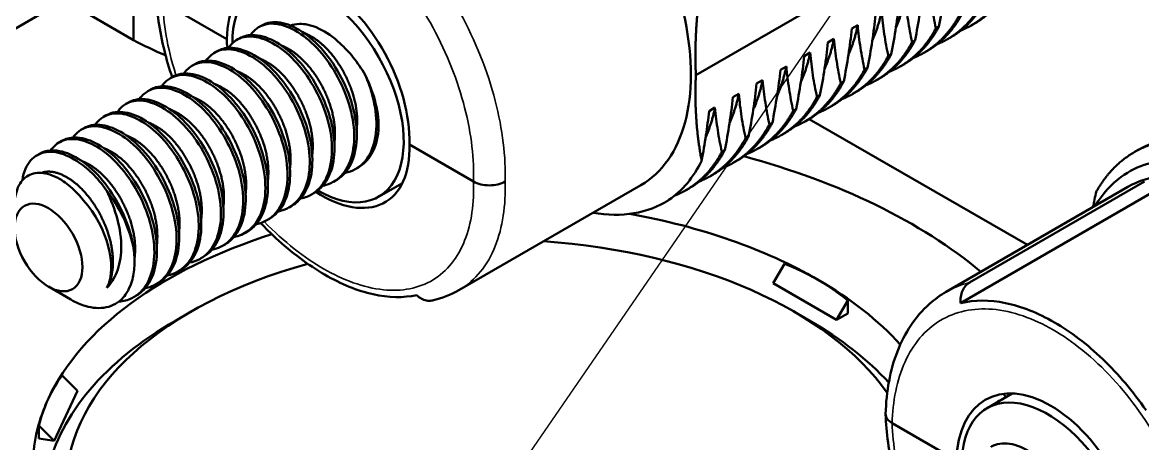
# Model space of a CAD drawing. Header units: millimetres. Extents: x -86 to 841, y -58 to 594.
# Drawn here: x 240.25 to 265.23, y 256.37 to 265.76 of the extents above; entities that cross this region are included whole.
import ezdxf

# ---------------------------------------------------------------- set-up
doc = ezdxf.new("R2010")
doc.units = ezdxf.units.MM
for name, color, linetype, lineweight in [('Symbol (ISO)', 7, 'Continuous', 25), ('Visible (ISO)', 7, 'Continuous', 50), ('Visible Narrow (ISO)', 7, 'Continuous', 35)]:
    doc.layers.add(name, color=color, linetype=linetype, lineweight=lineweight)
doc.styles.add('Note Text (ISO)', font='tahoma.ttf')
doc.dimstyles.new('Default - Method 1b (ISO)$7', dxfattribs={"dimtxt": 3.5, "dimasz": 2.5, "dimexe": 3.175, "dimexo": 0, "dimgap": 0.762, "dimtad": 1, "dimtoh": 1, "dimrnd": 1e-08, "dimtxsty": 'Note Text (ISO)', "dimcen": 0.09, "dimdle": 10, "dimclrd": 256, "dimclre": 256, "dimclrt": 256, "dimazin": 2, "dimtfac": 1, "dimtmove": 0, "dimatfit": 3, "dimfxl": 1, "dimtolj": 1, "dimlwd": -1, "dimlwe": -1, "dimarcsym": 0})

msp = doc.modelspace()

# ---------------------------------------------------------------- linework, layer by layer
at = {"layer": 'Visible (ISO)'}
for p, q in [((242.729, 265.367), (242.729, 286.596)), ((255.269, 264.585), (264.51, 269.921)), ((241.191, 266.255), (234.143, 262.187)), ((242.729, 265.367), (241.191, 266.255)), ((243.381, 266.214), (244.81, 265.389)), ((261.48, 265.734), (261.414, 265.696)), ((245.53, 265.658), (245.587, 265.691)), ((250.23, 265.551), (250.23, 265.551)), ((258.745, 265.622), (258.877, 265.699)), ((260.686, 265.667), (260.62, 265.629)), ((245.035, 265.372), (245.092, 265.405)), ((250.277, 265.452), (250.277, 265.452)), ((250.376, 265.23), (250.376, 265.23)), ((258.214, 265.316), (258.347, 265.393)), ((260.156, 265.361), (260.089, 265.323)), ((260.95, 265.428), (260.884, 265.39)), ((244.54, 265.086), (244.597, 265.119)), ((257.684, 265.01), (257.817, 265.087)), ((259.625, 265.055), (259.559, 265.017)), ((260.42, 265.122), (260.353, 265.083)), ((244.045, 264.8), (244.102, 264.833)), ((250.57, 264.739), (250.57, 264.739)), ((257.154, 264.704), (257.286, 264.78)), ((259.095, 264.749), (259.029, 264.71)), ((259.889, 264.816), (259.823, 264.777)), ((243.55, 264.515), (243.607, 264.548)), ((250.632, 264.563), (250.632, 264.563)), ((256.623, 264.398), (256.756, 264.474)), ((259.359, 264.509), (259.293, 264.471)), ((243.055, 264.229), (243.113, 264.262)), ((250.696, 264.364), (250.696, 264.364)), ((258.565, 264.443), (258.498, 264.404)), ((242.56, 263.943), (242.618, 263.976)), ((256.093, 264.091), (256.226, 264.168)), ((258.034, 264.136), (257.968, 264.098)), ((258.829, 264.203), (258.762, 264.165)), ((250.845, 263.814), (250.844, 263.814)), ((255.563, 263.785), (255.695, 263.862)), ((257.504, 263.83), (257.438, 263.792)), ((258.298, 263.897), (258.232, 263.859)), ((242.065, 263.657), (242.123, 263.69)), ((250.877, 263.667), (250.877, 263.667)), ((250.892, 263.594), (250.892, 263.594)), ((256.974, 263.524), (256.907, 263.486)), ((257.768, 263.591), (257.702, 263.552)), ((262.659, 260.799), (257.796, 263.607)), ((241.57, 263.371), (241.628, 263.405)), ((250.94, 263.324), (250.94, 263.324)), ((250.951, 263.255), (250.951, 263.255)), ((257.238, 263.285), (257.171, 263.246)), ((241.075, 263.086), (241.133, 263.119)), ((248.882, 263.038), (250.311, 262.213)), ((256.443, 263.218), (256.377, 263.18)), ((256.707, 262.978), (256.641, 262.94)), ((240.58, 262.8), (240.638, 262.833)), ((255.913, 262.912), (255.847, 262.873)), ((265.115, 262.909), (265.048, 262.871)), ((247.687, 262.494), (247.744, 262.527)), ((256.177, 262.672), (256.111, 262.634)), ((247.192, 262.208), (247.249, 262.241)), ((255.647, 262.366), (255.58, 262.328)), ((248.196, 261.875), (248.725, 262.18)), ((248.703, 262.167), (248.712, 262.153)), ((254.039, 262.131), (249.986, 259.79)), ((255.116, 262.06), (255.05, 262.022)), ((264.902, 262.094), (260.849, 259.754)), ((261.372, 259.961), (265.271, 262.212)), ((246.697, 261.923), (246.754, 261.956)), ((254.586, 261.754), (254.584, 261.752)), ((265.387, 261.938), (261.17, 259.503)), ((246.202, 261.637), (246.259, 261.67)), ((245.707, 261.351), (245.764, 261.384)), ((245.212, 261.065), (245.269, 261.098)), ((244.717, 260.779), (244.774, 260.813)), ((244.222, 260.494), (244.279, 260.527)), ((243.727, 260.208), (243.784, 260.241)), ((257.242, 260.377), (256.993, 259.947)), ((240.836, 259.87), (241.336, 259.581)), ((243.232, 259.922), (243.289, 259.955)), ((258.407, 259.131), (256.993, 259.947)), ((242.737, 259.636), (242.794, 259.669)), ((258.407, 259.131), (258.656, 259.561)), ((258.656, 259.561), (258.656, 259.274)), ((244.018, 259.314), (243.664, 259.11)), ((257.453, 259.314), (257.806, 259.11)), ((258.656, 259.274), (258.407, 259.131)), ((241.48, 257.547), (241.141, 257.886)), ((241.48, 257.547), (240.962, 256.432)), ((261.76, 257.162), (262.323, 257.487)), ((262.013, 257.344), (262.03, 257.318)), ((262.188, 257.409), (262.119, 257.478)), ((240.623, 256.484), (240.623, 256.771)), ((240.623, 256.771), (240.962, 256.432)), ((259.645, 256.824), (261.074, 255.999)), ((240.962, 256.432), (240.623, 256.484))]:
    msp.add_line(p, q, dxfattribs=at)
for centre, major_axis, ratio, start_param, end_param in [((251.339, 266.807), (2.7, -4.677), 0.57735, 0, 3.141593), ((246.846, 264.212), (1.361, -2.538), 0.597134, 0.804479, 3.94534), ((246.846, 264.213), (1.35, -2.338), 0.57735, 5.494009, 10.217436), ((247.2, 268.092), (-6.5, 0), 0.57735, 0.812413, 0.954982), ((246.846, 264.214), (1.512, -2.451), 0.556861, 3.91108, 3.995054), ((246.846, 264.213), (0.955, -1.653), 0.57735, 0.733795, 1.467388), ((246.846, 264.214), (1.512, -2.451), 0.556861, 5.420685, 7.051942), ((250.735, 255.844), (-13.25, 0), 0.57735, 3.747673, 4.275791), ((251.54, 266.875), (3.008, -5.148), 0.569683, 0.041033, 0.365774), ((267.602, 257.417), (2.7, -4.677), 0.57735, 0, 3.141593), ((241.429, 261.086), (0.955, -1.653), 0.57735, 1.073497, 1.811161), ((250.665, 262.417), (0.5, 0), 0.577301, 3.926427, 5.497299), ((249.892, 265.971), (2.142, -3.71), 0.57735, 5.879559, 5.879578), ((241.157, 260.929), (0.762, -1.32), 0.57735, 0.358152, 1.918335), ((250.735, 255.844), (10.25, 0), 0.57735, 1.544063, 1.544082), ((251.584, 266.949), (3, -5.196), 0.57735, 5.832158, 6.310647), ((250.735, 255.844), (10.25, 0), 0.57735, 0.785398, 1.267232), ((250.735, 255.844), (-10.25, 0), 0.57735, 5.212843, 6.021386), ((250.735, 255.436), (9.5, 0), 0.57735, 1.558752, 1.558757), ((250.735, 255.436), (9.5, 0), 0.57735, 0.386594, 1.450557), ((250.735, 255.436), (-9.5, 0), 0.57735, 5.16085, 6.267844), ((250.735, 247.475), (7.248, 12.554), 0.57735, 0, 0.097716), ((250.735, 247.475), (7.248, 12.554), 0.57735, 6.185469, 6.283185), ((250.735, 255.844), (10.25, 0), 0.57735, 0.480431, 0.785398), ((250.735, 255.028), (-10, 0), 0.57735, 5.497787, 6.155574), ((250.735, 255.028), (-10, 0), 0.57735, 3.629349, 3.926991), ((250.735, 247.475), (9.244, -10.783), 0.410754, 3.228934, 3.32665), ((263.11, 254.823), (1.361, -2.538), 0.597134, 0.804479, 3.94534), ((250.735, 255.844), (-10.25, 0), 0.57735, 6.021386, 6.264841), ((250.735, 247.475), (9.244, -10.783), 0.410754, 3.32665, 3.424367), ((263.11, 254.824), (1.35, -2.338), 0.57735, 5.494009, 10.217436), ((259.999, 257.028), (0.5, 0), 0.577401, 3.1252, 3.926468)]:
    msp.add_ellipse(centre, major_axis=major_axis, ratio=ratio, start_param=start_param, end_param=end_param, dxfattribs=at)
msp.add_ellipse((240.836, 260.743), major_axis=(0.535, -0.927), ratio=0.57735, dxfattribs=at)
for points, knots in [([(260.686, 265.667), (260.725, 265.868), (260.761, 266.066), (260.821, 266.46), (260.846, 266.655), (260.866, 266.847)], [-0.1383794, -0.1383794, -0.1383794, -0.1383794, -0.0692014, -0.0692014, 0, 0, 0, 0]), ([(260.156, 265.361), (260.195, 265.561), (260.23, 265.76), (260.291, 266.154), (260.316, 266.349), (260.336, 266.541)], [-0.1383794, -0.1383794, -0.1383794, -0.1383794, -0.0692014, -0.0692014, 0, 0, 0, 0]), ([(260.468, 266.617), (260.483, 266.445), (260.504, 266.277), (260.555, 265.948), (260.585, 265.787), (260.62, 265.629)], [-0.1392079, -0.1392079, -0.1392079, -0.1392079, -0.0696475, -0.0696475, -0.000001, -0.000001, -0.000001, -0.000001]), ([(243.592, 264.539), (243.525, 264.738), (243.467, 264.936), (243.31, 265.571), (243.247, 266.005), (243.235, 266.413)], [0.2845238, 0.2845238, 0.2845238, 0.2845238, 0.3502291, 0.3502291, 0.4976376, 0.4976376, 0.4976376, 0.4976376]), ([(259.625, 265.055), (259.665, 265.255), (259.7, 265.454), (259.76, 265.848), (259.786, 266.042), (259.805, 266.235)], [-0.1383794, -0.1383794, -0.1383794, -0.1383794, -0.0692014, -0.0692014, 0, 0, 0, 0]), ([(259.938, 266.311), (259.953, 266.139), (259.974, 265.971), (260.025, 265.641), (260.055, 265.48), (260.089, 265.323)], [-0.1392079, -0.1392079, -0.1392079, -0.1392079, -0.0696475, -0.0696475, -0.000001, -0.000001, -0.000001, -0.000001]), ([(259.408, 266.005), (259.423, 265.833), (259.443, 265.665), (259.494, 265.335), (259.525, 265.174), (259.559, 265.017)], [-0.1392079, -0.1392079, -0.1392079, -0.1392079, -0.0696475, -0.0696475, -0.000001, -0.000001, -0.000001, -0.000001]), ([(245.341, 265.478), (245.351, 265.493), (245.361, 265.507), (245.457, 265.627), (245.569, 265.695), (245.836, 265.748), (245.991, 265.728), (246.315, 265.603), (246.481, 265.5), (246.804, 265.222), (246.958, 265.048), (247.236, 264.645), (247.356, 264.42), (247.538, 263.962), (247.601, 263.734), (247.661, 263.285), (247.657, 263.069), (247.58, 262.681), (247.506, 262.515), (247.301, 262.265), (247.173, 262.18), (247, 262.13), (246.975, 262.124), (246.951, 262.119)], [3.4137129, 3.4137129, 3.4137129, 3.4137129, 3.4230088, 3.4230088, 3.4962181, 3.4962181, 3.5722973, 3.5722973, 3.6458099, 3.6458099, 3.7198779, 3.7198779, 3.7958518, 3.7958518, 3.8684076, 3.8684076, 3.9432993, 3.9432993, 4.0199639, 4.0199639, 4.0930316, 4.0930316, 4.1047528, 4.1047528, 4.1047528, 4.1047528]), ([(247.249, 262.241), (247.256, 262.245), (247.262, 262.249), (247.398, 262.333), (247.501, 262.451), (247.653, 262.763), (247.698, 262.957), (247.715, 263.381), (247.689, 263.606), (247.573, 264.067), (247.484, 264.298), (247.254, 264.743), (247.115, 264.951), (246.813, 265.304), (246.653, 265.447), (246.321, 265.663), (246.154, 265.733), (245.846, 265.78), (245.709, 265.759), (245.592, 265.693), (245.59, 265.692), (245.587, 265.691)], [11.8404673, 11.8404673, 11.8404673, 11.8404673, 11.8441644, 11.8441644, 11.9170654, 11.9170654, 11.9938333, 11.9938333, 12.0676703, 12.0676703, 12.142134, 12.142134, 12.2179355, 12.2179355, 12.2908973, 12.2908973, 12.3668951, 12.3668951, 12.4416903, 12.4416903, 12.4430795, 12.4430795, 12.4430795, 12.4430795]), ([(246.231, 265.691), (246.292, 265.713), (246.359, 265.726), (246.543, 265.73), (246.682, 265.71), (247.028, 265.544), (247.187, 265.432), (247.442, 265.199), (247.539, 265.094), (247.727, 264.859), (247.816, 264.728), (247.894, 264.591)], [0.0664109, 0.0664109, 0.0664109, 0.0664109, 0.0905018, 0.0905018, 0.1288721, 0.1288721, 0.1614965, 0.1614965, 0.1831488, 0.1831488, 0.2060293, 0.2060293, 0.2060293, 0.2060293]), ([(259.095, 264.749), (259.134, 264.949), (259.17, 265.148), (259.23, 265.542), (259.255, 265.736), (259.275, 265.929)], [-0.1383794, -0.1383794, -0.1383794, -0.1383794, -0.0692014, -0.0692014, 0, 0, 0, 0]), ([(246.754, 261.956), (246.78, 261.97), (246.804, 261.987), (246.951, 262.096), (247.046, 262.226), (247.18, 262.558), (247.214, 262.758), (247.211, 263.19), (247.177, 263.417), (247.043, 263.881), (246.944, 264.114), (246.699, 264.552), (246.555, 264.752), (246.246, 265.085), (246.085, 265.217), (245.754, 265.411), (245.59, 265.467), (245.309, 265.487), (245.192, 265.463), (245.092, 265.405)], [10.635997, 10.635997, 10.635997, 10.635997, 10.6502574, 10.6502574, 10.723625, 10.723625, 10.7998612, 10.7998612, 10.8732153, 10.8732153, 10.9488038, 10.9488038, 11.0240482, 11.0240482, 11.0966436, 11.0966436, 11.1726538, 11.1726538, 11.2380911, 11.2380911, 11.2380911, 11.2380911]), ([(258.565, 264.443), (258.604, 264.643), (258.639, 264.842), (258.7, 265.236), (258.725, 265.43), (258.745, 265.622)], [-0.1383794, -0.1383794, -0.1383794, -0.1383794, -0.0692014, -0.0692014, 0, 0, 0, 0]), ([(258.877, 265.699), (258.892, 265.527), (258.913, 265.358), (258.964, 265.029), (258.994, 264.868), (259.029, 264.71)], [-0.1392079, -0.1392079, -0.1392079, -0.1392079, -0.0696475, -0.0696475, -0.000001, -0.000001, -0.000001, -0.000001]), ([(244.846, 265.193), (244.923, 265.306), (245.025, 265.383), (245.277, 265.46), (245.426, 265.455), (245.746, 265.355), (245.914, 265.263), (246.241, 265.004), (246.397, 264.84), (246.685, 264.451), (246.814, 264.229), (247.012, 263.772), (247.082, 263.543), (247.161, 263.09), (247.166, 262.871), (247.109, 262.472), (247.045, 262.297), (246.859, 262.028), (246.74, 261.931), (246.552, 261.857), (246.505, 261.843), (246.456, 261.833)], [4.6176503, 4.6176503, 4.6176503, 4.6176503, 4.6892812, 4.6892812, 4.7650515, 4.7650515, 4.8396633, 4.8396633, 4.913476, 4.913476, 4.9902148, 4.9902148, 5.0631866, 5.0631866, 5.1378575, 5.1378575, 5.2139412, 5.2139412, 5.2866811, 5.2866811, 5.3099688, 5.3099688, 5.3099688, 5.3099688]), ([(258.034, 264.136), (258.074, 264.337), (258.109, 264.535), (258.169, 264.929), (258.195, 265.124), (258.214, 265.316)], [-0.1383794, -0.1383794, -0.1383794, -0.1383794, -0.0692014, -0.0692014, 0, 0, 0, 0]), ([(258.347, 265.393), (258.362, 265.22), (258.383, 265.052), (258.434, 264.723), (258.464, 264.562), (258.498, 264.404)], [-0.1392079, -0.1392079, -0.1392079, -0.1392079, -0.0696475, -0.0696475, -0.000001, -0.000001, -0.000001, -0.000001]), ([(244.351, 264.907), (244.415, 265.002), (244.498, 265.072), (244.719, 265.167), (244.863, 265.175), (245.178, 265.102), (245.347, 265.021), (245.678, 264.781), (245.836, 264.627), (246.132, 264.255), (246.266, 264.04), (246.479, 263.588), (246.559, 263.359), (246.657, 262.895), (246.672, 262.666), (246.631, 262.258), (246.578, 262.081), (246.41, 261.79), (246.295, 261.679), (246.093, 261.582), (246.028, 261.561), (245.961, 261.548)], [5.8231213, 5.8231213, 5.8231213, 5.8231213, 5.8835825, 5.8835825, 5.9588152, 5.9588152, 6.0346135, 6.0346135, 6.1079647, 6.1079647, 6.1841948, 6.1841948, 6.2576921, 6.2576921, 6.3340872, 6.3340872, 6.4075875, 6.4075875, 6.4828866, 6.4828866, 6.5149198, 6.5149198, 6.5149198, 6.5149198]), ([(246.259, 261.67), (246.304, 261.696), (246.346, 261.726), (246.501, 261.865), (246.589, 262.008), (246.703, 262.359), (246.727, 262.566), (246.704, 263.005), (246.66, 263.232), (246.508, 263.695), (246.401, 263.928), (246.143, 264.355), (245.995, 264.546), (245.681, 264.86), (245.518, 264.982), (245.19, 265.152), (245.028, 265.196), (244.776, 265.193), (244.681, 265.167), (244.597, 265.119)], [9.4312426, 9.4312426, 9.4312426, 9.4312426, 9.4561824, 9.4561824, 9.5305335, 9.5305335, 9.6064126, 9.6064126, 9.6794466, 9.6794466, 9.755477, 9.755477, 9.8303509, 9.8303509, 9.9030151, 9.9030151, 9.9790666, 9.9790666, 10.0338296, 10.0338296, 10.0338296, 10.0338296]), ([(257.504, 263.83), (257.543, 264.031), (257.579, 264.229), (257.639, 264.623), (257.664, 264.818), (257.684, 265.01)], [-0.1383794, -0.1383794, -0.1383794, -0.1383794, -0.0692014, -0.0692014, 0, 0, 0, 0]), ([(257.817, 265.087), (257.832, 264.914), (257.852, 264.746), (257.903, 264.417), (257.934, 264.256), (257.968, 264.098)], [-0.1392079, -0.1392079, -0.1392079, -0.1392079, -0.0696475, -0.0696475, -0.000001, -0.000001, -0.000001, -0.000001]), ([(243.856, 264.621), (243.911, 264.702), (243.979, 264.765), (244.177, 264.871), (244.317, 264.89), (244.621, 264.838), (244.781, 264.771), (245.113, 264.556), (245.279, 264.406), (245.584, 264.044), (245.721, 263.838), (245.944, 263.4), (246.032, 263.174), (246.149, 262.709), (246.174, 262.475), (246.152, 262.053), (246.108, 261.867), (245.957, 261.559), (245.852, 261.439), (245.643, 261.312), (245.557, 261.28), (245.466, 261.262)], [7.0282308, 7.0282308, 7.0282308, 7.0282308, 7.0798143, 7.0798143, 7.1555059, 7.1555059, 7.2284158, 7.2284158, 7.3045543, 7.3045543, 7.3794427, 7.3794427, 7.4523491, 7.4523491, 7.5293236, 7.5293236, 7.6033513, 7.6033513, 7.6776636, 7.6776636, 7.7211281, 7.7211281, 7.7211281, 7.7211281]), ([(245.764, 261.384), (245.827, 261.421), (245.885, 261.466), (246.047, 261.637), (246.127, 261.792), (246.222, 262.163), (246.235, 262.375), (246.192, 262.82), (246.138, 263.047), (245.97, 263.508), (245.856, 263.737), (245.587, 264.151), (245.436, 264.334), (245.117, 264.629), (244.953, 264.741), (244.625, 264.889), (244.466, 264.92), (244.243, 264.896), (244.169, 264.872), (244.102, 264.833)], [8.2263836, 8.2263836, 8.2263836, 8.2263836, 8.2615475, 8.2615475, 8.3369527, 8.3369527, 8.4122537, 8.4122537, 8.4848694, 8.4848694, 8.5608798, 8.5608798, 8.6353679, 8.6353679, 8.7083755, 8.7083755, 8.7849181, 8.7849181, 8.8285572, 8.8285572, 8.8285572, 8.8285572]), ([(257.286, 264.78), (257.301, 264.608), (257.322, 264.44), (257.373, 264.11), (257.403, 263.949), (257.438, 263.792)], [-0.1392079, -0.1392079, -0.1392079, -0.1392079, -0.0696475, -0.0696475, -0.000001, -0.000001, -0.000001, -0.000001]), ([(243.361, 264.335), (243.403, 264.398), (243.454, 264.45), (243.623, 264.567), (243.758, 264.6), (244.055, 264.574), (244.214, 264.518), (244.546, 264.325), (244.715, 264.186), (245.029, 263.84), (245.171, 263.639), (245.408, 263.208), (245.502, 262.984), (245.636, 262.521), (245.671, 262.286), (245.67, 261.854), (245.635, 261.66), (245.503, 261.334), (245.407, 261.205), (245.193, 261.045), (245.087, 260.999), (244.971, 260.976)], [8.2347709, 8.2347709, 8.2347709, 8.2347709, 8.2747605, 8.2747605, 8.3509468, 8.3509468, 8.424262, 8.424262, 8.500502, 8.500502, 8.5756776, 8.5756776, 8.6483389, 8.6483389, 8.7244447, 8.7244447, 8.7987995, 8.7987995, 8.8721837, 8.8721837, 8.9271468, 8.9271468, 8.9271468, 8.9271468]), ([(245.269, 261.098), (245.352, 261.146), (245.425, 261.209), (245.585, 261.41), (245.655, 261.568), (245.733, 261.945), (245.739, 262.161), (245.68, 262.619), (245.616, 262.854), (245.432, 263.311), (245.316, 263.53), (245.04, 263.933), (244.881, 264.113), (244.554, 264.393), (244.389, 264.494), (244.07, 264.618), (243.918, 264.637), (243.721, 264.6), (243.661, 264.579), (243.607, 264.548)], [7.0221271, 7.0221271, 7.0221271, 7.0221271, 7.0682128, 7.0682128, 7.1409327, 7.1409327, 7.2164032, 7.2164032, 7.2914084, 7.2914084, 7.364953, 7.364953, 7.4414, 7.4414, 7.5144872, 7.5144872, 7.5888882, 7.5888882, 7.6243497, 7.6243497, 7.6243497, 7.6243497]), ([(247.894, 264.591), (247.926, 264.518), (247.956, 264.445), (248.064, 264.146), (248.116, 263.918), (248.157, 263.474), (248.143, 263.263), (248.046, 262.894), (247.965, 262.741), (247.746, 262.513), (247.61, 262.439), (247.452, 262.406), (247.449, 262.405), (247.446, 262.405)], [2.5794566, 2.5794566, 2.5794566, 2.5794566, 2.6033143, 2.6033143, 2.6759159, 2.6759159, 2.7512275, 2.7512275, 2.8264452, 2.8264452, 2.8998483, 2.8998483, 2.9012891, 2.9012891, 2.9012891, 2.9012891]), ([(256.756, 264.474), (256.771, 264.302), (256.792, 264.134), (256.843, 263.804), (256.873, 263.643), (256.907, 263.486)], [-0.1392079, -0.1392079, -0.1392079, -0.1392079, -0.0696475, -0.0696475, -0.000001, -0.000001, -0.000001, -0.000001]), ([(256.974, 263.524), (257.013, 263.724), (257.048, 263.923), (257.109, 264.317), (257.134, 264.511), (257.154, 264.704)], [-0.1383794, -0.1383794, -0.1383794, -0.1383794, -0.0692014, -0.0692014, 0, 0, 0, 0]), ([(242.866, 264.05), (242.897, 264.095), (242.932, 264.135), (243.074, 264.258), (243.204, 264.304), (243.494, 264.303), (243.651, 264.26), (243.979, 264.09), (244.147, 263.964), (244.466, 263.64), (244.614, 263.445), (244.865, 263.023), (244.966, 262.8), (245.119, 262.338), (245.164, 262.101), (245.183, 261.658), (245.158, 261.456), (245.044, 261.113), (244.957, 260.974), (244.74, 260.779), (244.616, 260.717), (244.476, 260.69)], [9.440619, 9.440619, 9.440619, 9.440619, 9.4695283, 9.4695283, 9.5461697, 9.5461697, 9.6198966, 9.6198966, 9.6948263, 9.6948263, 9.7704938, 9.7704938, 9.8433873, 9.8433873, 9.9195586, 9.9195586, 9.9944199, 9.9944199, 10.0673955, 10.0673955, 10.133561, 10.133561, 10.133561, 10.133561]), ([(244.774, 260.812), (244.877, 260.872), (244.964, 260.955), (245.125, 261.195), (245.186, 261.363), (245.244, 261.757), (245.238, 261.981), (245.158, 262.441), (245.085, 262.673), (244.887, 263.124), (244.764, 263.339), (244.477, 263.728), (244.316, 263.897), (243.987, 264.155), (243.824, 264.244), (243.509, 264.344), (243.361, 264.35), (243.19, 264.301), (243.15, 264.283), (243.112, 264.262)], [5.8175838, 5.8175838, 5.8175838, 5.8175838, 5.8747003, 5.8747003, 5.9477677, 5.9477677, 6.02369, 6.02369, 6.0975514, 6.0975514, 6.1714826, 6.1714826, 6.2474861, 6.2474861, 6.3201387, 6.3201387, 6.3948981, 6.3948981, 6.4194891, 6.4194891, 6.4194891, 6.4194891]), ([(256.443, 263.218), (256.483, 263.418), (256.518, 263.617), (256.578, 264.011), (256.604, 264.205), (256.623, 264.398)], [-0.1383794, -0.1383794, -0.1383794, -0.1383794, -0.0692014, -0.0692014, 0, 0, 0, 0]), ([(242.371, 263.764), (242.391, 263.792), (242.412, 263.819), (242.53, 263.944), (242.652, 264.002), (242.932, 264.028), (243.086, 263.997), (243.41, 263.851), (243.576, 263.738), (243.9, 263.437), (244.054, 263.25), (244.318, 262.837), (244.427, 262.616), (244.598, 262.153), (244.653, 261.914), (244.692, 261.461), (244.676, 261.251), (244.579, 260.892), (244.501, 260.744), (244.284, 260.513), (244.144, 260.436), (243.982, 260.405), (243.981, 260.405), (243.981, 260.404)], [10.6475294, 10.6475294, 10.6475294, 10.6475294, 10.6657734, 10.6657734, 10.7419271, 10.7419271, 10.8160676, 10.8160676, 10.8899466, 10.8899466, 10.9660904, 10.9660904, 11.0393676, 11.0393676, 11.1158075, 11.1158075, 11.1909336, 11.1909336, 11.2636024, 11.2636024, 11.3397135, 11.3397135, 11.3399896, 11.3399896, 11.3399896, 11.3399896]), ([(244.279, 260.527), (244.4, 260.597), (244.5, 260.699), (244.658, 260.976), (244.71, 261.154), (244.75, 261.562), (244.734, 261.792), (244.635, 262.255), (244.554, 262.484), (244.343, 262.928), (244.213, 263.139), (243.917, 263.514), (243.752, 263.674), (243.422, 263.911), (243.26, 263.989), (242.951, 264.065), (242.806, 264.059), (242.66, 263.999), (242.639, 263.988), (242.617, 263.976)], [4.6145127, 4.6145127, 4.6145127, 4.6145127, 4.6816001, 4.6816001, 4.755019, 4.755019, 4.8313315, 4.8313315, 4.9044263, 4.9044263, 4.9787009, 4.9787009, 5.0546337, 5.0546337, 5.1271373, 5.1271373, 5.2022283, 5.2022283, 5.2160363, 5.2160363, 5.2160363, 5.2160363]), ([(255.913, 262.912), (255.952, 263.112), (255.988, 263.311), (256.048, 263.705), (256.073, 263.899), (256.093, 264.091)], [-0.1383794, -0.1383794, -0.1383794, -0.1383794, -0.0692014, -0.0692014, 0, 0, 0, 0]), ([(256.226, 264.168), (256.241, 263.996), (256.261, 263.828), (256.312, 263.498), (256.343, 263.337), (256.377, 263.18)], [-0.1392079, -0.1392079, -0.1392079, -0.1392079, -0.0696475, -0.0696475, -0.000001, -0.000001, -0.000001, -0.000001]), ([(241.876, 263.478), (241.884, 263.49), (241.893, 263.501), (241.988, 263.625), (242.104, 263.696), (242.374, 263.746), (242.526, 263.728), (242.845, 263.605), (243.01, 263.505), (243.337, 263.225), (243.495, 263.045), (243.772, 262.642), (243.889, 262.424), (244.073, 261.967), (244.137, 261.731), (244.197, 261.274), (244.191, 261.057), (244.113, 260.68), (244.044, 260.522), (243.844, 260.27), (243.711, 260.18), (243.533, 260.129), (243.51, 260.123), (243.486, 260.119)], [11.8534176, 11.8534176, 11.8534176, 11.8534176, 11.8610017, 11.8610017, 11.9371116, 11.9371116, 12.0116321, 12.0116321, 12.0848076, 12.0848076, 12.1613785, 12.1613785, 12.2350414, 12.2350414, 12.3101173, 12.3101173, 12.3857112, 12.3857112, 12.4585462, 12.4585462, 12.5346993, 12.5346993, 12.5459663, 12.5459663, 12.5459663, 12.5459663]), ([(243.784, 260.241), (243.791, 260.245), (243.798, 260.249), (243.936, 260.335), (244.04, 260.456), (244.189, 260.767), (244.232, 260.954), (244.251, 261.376), (244.225, 261.608), (244.107, 262.07), (244.019, 262.297), (243.794, 262.734), (243.658, 262.94), (243.352, 263.3), (243.185, 263.45), (242.854, 263.663), (242.694, 263.73), (242.39, 263.78), (242.25, 263.76), (242.129, 263.694), (242.126, 263.692), (242.123, 263.69)], [3.4100838, 3.4100838, 3.4100838, 3.4100838, 3.4141038, 3.4141038, 3.4881887, 3.4881887, 3.5621749, 3.5621749, 3.6382901, 3.6382901, 3.7110819, 3.7110819, 3.7858989, 3.7858989, 3.8619348, 3.8619348, 3.9347725, 3.9347725, 4.0103901, 4.0103901, 4.0126554, 4.0126554, 4.0126554, 4.0126554]), ([(255.397, 262.681), (255.433, 262.868), (255.465, 263.054), (255.521, 263.423), (255.544, 263.605), (255.563, 263.785)], [-0.1297069, -0.1297069, -0.1297069, -0.1297069, -0.0648638, -0.0648638, 0, 0, 0, 0]), ([(255.695, 263.862), (255.71, 263.689), (255.731, 263.521), (255.782, 263.192), (255.812, 263.031), (255.847, 262.873)], [-0.1392079, -0.1392079, -0.1392079, -0.1392079, -0.0696475, -0.0696475, -0.000001, -0.000001, -0.000001, -0.000001]), ([(243.289, 259.955), (243.317, 259.971), (243.344, 259.989), (243.491, 260.102), (243.585, 260.232), (243.715, 260.561), (243.749, 260.756), (243.747, 261.19), (243.711, 261.425), (243.574, 261.887), (243.479, 262.112), (243.241, 262.541), (243.098, 262.742), (242.783, 263.084), (242.614, 263.222), (242.283, 263.412), (242.124, 263.466), (241.847, 263.487), (241.728, 263.463), (241.628, 263.405)], [2.2053874, 2.2053874, 2.2053874, 2.2053874, 2.2208641, 2.2208641, 2.2940909, 2.2940909, 2.3684278, 2.3684278, 2.4444556, 2.4444556, 2.5170458, 2.5170458, 2.5922011, 2.5922011, 2.6681654, 2.6681654, 2.7414507, 2.7414507, 2.8076477, 2.8076477, 2.8076477, 2.8076477]), ([(241.381, 263.192), (241.459, 263.307), (241.563, 263.385), (241.817, 263.46), (241.965, 263.454), (242.28, 263.355), (242.443, 263.266), (242.771, 263.009), (242.933, 262.84), (243.22, 262.451), (243.344, 262.236), (243.542, 261.786), (243.615, 261.554), (243.696, 261.093), (243.702, 260.869), (243.644, 260.475), (243.583, 260.306), (243.4, 260.03), (243.275, 259.928), (243.081, 259.855), (243.037, 259.842), (242.991, 259.833)], [13.0599923, 13.0599923, 13.0599923, 13.0599923, 13.1328805, 13.1328805, 13.2077649, 13.2077649, 13.2805209, 13.2805209, 13.3566396, 13.3566396, 13.4306947, 13.4306947, 13.504643, 13.504643, 13.5806939, 13.5806939, 13.6538845, 13.6538845, 13.7304765, 13.7304765, 13.7522297, 13.7522297, 13.7522297, 13.7522297]), ([(247.744, 262.527), (247.863, 262.596), (247.962, 262.697), (248.121, 262.972), (248.175, 263.151), (248.194, 263.355)], [13.0450541, 13.0450541, 13.0450541, 13.0450541, 13.111202, 13.111202, 13.1856218, 13.1856218, 13.1856218, 13.1856218]), ([(240.886, 262.906), (240.952, 263.004), (241.038, 263.075), (241.262, 263.168), (241.407, 263.174), (241.716, 263.099), (241.878, 263.021), (242.208, 262.786), (242.372, 262.626), (242.669, 262.251), (242.799, 262.041), (243.011, 261.596), (243.091, 261.368), (243.191, 260.904), (243.208, 260.675), (243.168, 260.266), (243.116, 260.088), (242.95, 259.795), (242.835, 259.683), (242.605, 259.569), (242.506, 259.543), (242.4, 259.534)], [14.265343, 14.265343, 14.265343, 14.265343, 14.3273357, 14.3273357, 14.4025591, 14.4025591, 14.4751798, 14.4751798, 14.5512328, 14.5512328, 14.625639, 14.625639, 14.6988314, 14.6988314, 14.7752802, 14.7752802, 14.8488294, 14.8488294, 14.9240093, 14.9240093, 14.9719688, 14.9719688, 14.9719688, 14.9719688]), ([(242.794, 259.669), (242.842, 259.697), (242.886, 259.73), (243.04, 259.871), (243.125, 260.011), (243.238, 260.357), (243.261, 260.56), (243.24, 261.004), (243.193, 261.241), (243.038, 261.703), (242.936, 261.926), (242.683, 262.347), (242.534, 262.541), (242.215, 262.862), (242.047, 262.986), (241.72, 263.153), (241.563, 263.195), (241.314, 263.193), (241.217, 263.168), (241.133, 263.119)], [0.9999772, 0.9999772, 0.9999772, 0.9999772, 1.0265278, 1.0265278, 1.099415, 1.099415, 1.1742826, 1.1742826, 1.2504006, 1.2504006, 1.3232903, 1.3232903, 1.3989609, 1.3989609, 1.4736764, 1.4736764, 1.5473987, 1.5473987, 1.6029542, 1.6029542, 1.6029542, 1.6029542]), ([(240.256, 262.24), (240.268, 262.333), (240.291, 262.419), (240.383, 262.636), (240.474, 262.741), (240.706, 262.869), (240.846, 262.89), (241.149, 262.84), (241.309, 262.774), (241.586, 262.596), (241.699, 262.504), (241.922, 262.284), (242.03, 262.156), (242.129, 262.015)], [15.4058879, 15.4058879, 15.4058879, 15.4058879, 15.4464626, 15.4464626, 15.5211042, 15.5211042, 15.5968605, 15.5968605, 15.6697817, 15.6697817, 15.7210926, 15.7210926, 15.7742066, 15.7742066, 15.7742066, 15.7742066]), ([(242.723, 260.781), (242.69, 260.975), (242.632, 261.173), (242.474, 261.567), (242.374, 261.761), (242.123, 262.15), (241.969, 262.337), (241.645, 262.635), (241.479, 262.746), (241.156, 262.889), (241.002, 262.919), (240.781, 262.896), (240.705, 262.872), (240.638, 262.833)], [0.000001, 0.000001, 0.000001, 0.000001, 0.0631957, 0.0631957, 0.1281751, 0.1281751, 0.20434, 0.20434, 0.278085, 0.278085, 0.3522413, 0.3522413, 0.3967954, 0.3967954, 0.3967954, 0.3967954]), ([(271.631, 257.179), (271.502, 257.579), (271.342, 257.979), (270.955, 258.783), (270.728, 259.184), (270.054, 260.205), (269.567, 260.781), (268.543, 261.721), (268.017, 262.086), (266.988, 262.575), (266.492, 262.701), (265.546, 262.71), (265.11, 262.578), (264.528, 262.153), (264.336, 261.939), (264.179, 261.679), (264.178, 261.677), (264.177, 261.675)], [-1.433975, -1.433975, -1.433975, -1.433975, -1.302401, -1.302401, -1.165545, -1.165545, -0.9371, -0.9371, -0.718486, -0.718486, -0.505454, -0.505454, -0.279411, -0.279411, -0.137648, -0.137648, -0.136499, -0.136499, -0.136499, -0.136499]), ([(241.614, 261.792), (241.537, 261.892), (241.454, 261.982), (241.253, 262.166), (241.153, 262.231), (240.936, 262.354), (240.796, 262.4), (240.549, 262.413), (240.442, 262.385), (240.293, 262.286), (240.253, 262.239), (240.153, 262.104), (240.105, 261.97), (240.082, 261.764), (240.079, 261.716), (240.079, 261.667)], [0.000001, 0.000001, 0.000001, 0.000001, 0.0393587, 0.0393587, 0.0920659, 0.0920659, 0.1949808, 0.1949808, 0.2906824, 0.2906824, 0.3546683, 0.3546683, 0.5514582, 0.5514582, 0.608472, 0.608472, 0.608472, 0.608472]), ([(242.129, 262.015), (242.232, 261.808), (242.314, 261.587), (242.423, 261.17), (242.464, 260.944), (242.452, 260.519), (242.418, 260.345), (242.304, 260.056), (242.23, 259.94), (242.138, 259.847)], [0.0000005, 0.0000005, 0.0000005, 0.0000005, 0.070106, 0.070106, 0.1306057, 0.1306057, 0.1777964, 0.1777964, 0.2197845, 0.2197845, 0.2197845, 0.2197845]), ([(249.044, 259.682), (248.749, 259.617), (248.421, 259.623), (247.725, 259.778), (247.361, 259.925), (246.626, 260.351), (246.26, 260.625), (245.791, 261.059), (245.677, 261.171), (245.566, 261.288)], [-0.6244093, -0.6244093, -0.6244093, -0.6244093, -0.4678575, -0.4678575, -0.3116714, -0.3116714, -0.1560291, -0.1560291, -0.1052142, -0.1052142, -0.1052142, -0.1052142]), ([(241.336, 259.581), (241.453, 259.514), (241.56, 259.469), (241.822, 259.39), (241.981, 259.38), (242.271, 259.44), (242.399, 259.514), (242.574, 259.709), (242.655, 259.838), (242.734, 260.137), (242.75, 260.255), (242.756, 260.508), (242.746, 260.643), (242.723, 260.781)], [1.749488, 1.749488, 1.749488, 1.749488, 1.995598, 1.995598, 2.426053, 2.426053, 2.871758, 2.871758, 3.204204, 3.204204, 3.390356, 3.390356, 3.580422, 3.580422, 3.580422, 3.580422]), ([(259.499, 257.033), (259.513, 257.535), (259.6, 258.009), (259.922, 258.841), (260.166, 259.208), (260.59, 259.586), (260.716, 259.677), (260.849, 259.754)], [0, 0, 0, 0, 0.1759915, 0.1759915, 0.353979, 0.353979, 0.4205471, 0.4205471, 0.4205471, 0.4205471]), ([(261.373, 259.961), (261.34, 259.942), (261.309, 259.917), (261.255, 259.855), (261.231, 259.817), (261.194, 259.735), (261.181, 259.69), (261.167, 259.598), (261.166, 259.551), (261.17, 259.503)], [0, 0, 0, 0, 0.01398509, 0.01398509, 0.0290199, 0.0290199, 0.04364288, 0.04364288, 0.05803471, 0.05803471, 0.05803471, 0.05803471]), ([(249.397, 259.563), (249.392, 259.562), (249.388, 259.561), (249.344, 259.553), (249.303, 259.553), (249.223, 259.568), (249.184, 259.583), (249.11, 259.624), (249.075, 259.651), (249.044, 259.682)], [0.01237353, 0.01237353, 0.01237353, 0.01237353, 0.01398509, 0.01398509, 0.0290199, 0.0290199, 0.04364288, 0.04364288, 0.05803471, 0.05803471, 0.05803471, 0.05803471]), ([(261.17, 259.503), (261.479, 259.577), (261.818, 259.577), (262.528, 259.431), (262.896, 259.285), (263.631, 258.86), (263.994, 258.584), (264.687, 257.92), (265.013, 257.536), (265.307, 257.115)], [-0.6244093, -0.6244093, -0.6244093, -0.6244093, -0.4678575, -0.4678575, -0.3116714, -0.3116714, -0.1560291, -0.1560291, -0.0000149, -0.0000149, -0.0000149, -0.0000149]), ([(259.856, 255.149), (259.789, 255.348), (259.731, 255.547), (259.573, 256.182), (259.51, 256.616), (259.499, 257.023)], [0.2845238, 0.2845238, 0.2845238, 0.2845238, 0.3502291, 0.3502291, 0.4976376, 0.4976376, 0.4976376, 0.4976376]), ([(263.512, 252.852), (263.519, 252.856), (263.526, 252.859), (263.661, 252.943), (263.764, 253.062), (263.917, 253.373), (263.961, 253.567), (263.978, 253.991), (263.953, 254.216), (263.837, 254.677), (263.747, 254.908), (263.518, 255.353), (263.379, 255.561), (263.076, 255.914), (262.916, 256.057), (262.584, 256.274), (262.417, 256.343), (262.11, 256.39), (261.972, 256.369), (261.855, 256.303), (261.853, 256.302), (261.851, 256.301)], [11.8404673, 11.8404673, 11.8404673, 11.8404673, 11.8441644, 11.8441644, 11.9170654, 11.9170654, 11.9938333, 11.9938333, 12.0676703, 12.0676703, 12.142134, 12.142134, 12.2179355, 12.2179355, 12.2908973, 12.2908973, 12.3668951, 12.3668951, 12.4416903, 12.4416903, 12.4430795, 12.4430795, 12.4430795, 12.4430795])]:
    msp.add_open_spline(points, degree=3, knots=knots, dxfattribs=at)
for points, weights in [([(255.368, 266.569), (255.226, 265.492), (255.269, 264.585)], [3.3471257259, 3.47505265239, 3.46289345925]), ([(261.48, 265.734), (261.979, 266.022), (262.277, 266.586)], [1, 0.967178132478, 0.962660741352]), ([(259.731, 265.655), (259.866, 265.953), (259.938, 266.311)], [0.961975121676, 0.961440190313, 0.968998828714]), ([(260.95, 265.428), (261.448, 265.715), (261.747, 266.28)], [1, 0.967178132478, 0.962660741352]), ([(259.2, 265.349), (259.336, 265.647), (259.408, 266.005)], [0.961975121676, 0.961440190313, 0.968998828714]), ([(260.42, 265.122), (260.918, 265.409), (261.216, 265.973)], [1, 0.967178132478, 0.962660741352]), ([(258.67, 265.042), (258.805, 265.341), (258.877, 265.699)], [0.961975121676, 0.961440190313, 0.968998828714]), ([(259.889, 264.816), (260.388, 265.103), (260.686, 265.667)], [1, 0.967178132478, 0.962660741352]), ([(258.14, 264.736), (258.275, 265.034), (258.347, 265.393)], [0.961975121676, 0.961440190313, 0.968998828714]), ([(259.359, 264.509), (259.857, 264.797), (260.156, 265.361)], [1, 0.967178132478, 0.962660741352]), ([(257.609, 264.43), (257.745, 264.728), (257.817, 265.087)], [0.961975121676, 0.961440190313, 0.968998828714]), ([(258.829, 264.203), (259.327, 264.491), (259.625, 265.055)], [1, 0.967178132478, 0.962660741352]), ([(257.079, 264.124), (257.214, 264.422), (257.286, 264.78)], [0.961975121676, 0.961440190313, 0.968998828714]), ([(258.298, 263.897), (258.797, 264.185), (259.095, 264.749)], [1, 0.967178132478, 0.962660741352]), ([(255.269, 264.585), (255.222, 263.609), (255.397, 262.681)], [3.46497204023, 3.47827698668, 3.32395212452]), ([(256.549, 263.818), (256.684, 264.116), (256.756, 264.474)], [0.961975121676, 0.961440190313, 0.968998828714]), ([(257.768, 263.591), (258.266, 263.878), (258.565, 264.443)], [1, 0.967178132478, 0.962660741352]), ([(256.018, 263.512), (256.154, 263.81), (256.226, 264.168)], [0.961975121676, 0.961440190313, 0.968998828714]), ([(257.238, 263.285), (257.736, 263.572), (258.034, 264.136)], [1, 0.967178132478, 0.962660741352]), ([(255.488, 263.205), (255.623, 263.504), (255.695, 263.862)], [0.961975121676, 0.961440190313, 0.968998828714]), ([(256.707, 262.978), (257.206, 263.266), (257.504, 263.83)], [1, 0.967178132478, 0.962660741352]), ([(256.177, 262.672), (256.675, 262.96), (256.974, 263.524)], [1, 0.967178132478, 0.962660741352]), ([(255.647, 262.366), (256.145, 262.654), (256.443, 263.218)], [1, 0.967178132478, 0.962660741352]), ([(255.116, 262.06), (255.615, 262.347), (255.913, 262.912)], [1, 0.967178132478, 0.962660741352]), ([(254.586, 261.754), (254.626, 261.777), (254.665, 261.802)], [1, 0.997276051288, 0.994747053995])]:
    msp.add_rational_spline(points, weights, degree=2, dxfattribs=at)
for points, weights, knots in [([(261.173, 265.578), (261.298, 265.629), (261.414, 265.696), (261.912, 265.983), (262.211, 266.548)], [0.985908596316, 0.992143396413, 1, 0.967178132478, 0.962660741352], [0.4147178, 0.4147178, 0.4147178, 0.415178571, 0.415178571, 0.417103496, 0.417103496, 0.417103496]), ([(260.642, 265.272), (260.768, 265.322), (260.884, 265.39), (261.382, 265.677), (261.68, 266.241)], [0.985908596316, 0.992143396413, 1, 0.967178132478, 0.962660741352], [0.450432086, 0.450432086, 0.450432086, 0.450892857, 0.450892857, 0.452817782, 0.452817782, 0.452817782]), ([(260.112, 264.966), (260.237, 265.016), (260.353, 265.083), (260.852, 265.371), (261.15, 265.935)], [0.985908596316, 0.992143396413, 1, 0.967178132478, 0.962660741352], [0.486146372, 0.486146372, 0.486146372, 0.486607143, 0.486607143, 0.488532068, 0.488532068, 0.488532068]), ([(246.525, 265.53), (246.64, 265.487), (246.76, 265.408), (247.341, 265.025), (247.611, 264.199), (247.756, 263.755), (247.704, 263.37)], [0.952407644353, 0.969057324132, 1, 0.866025403784, 1, 0.923190354105, 0.934452952787], [0.18509417, 0.18509417, 0.18509417, 0.1875, 0.1875, 0.19791667, 0.19791667, 0.2038887, 0.2038887, 0.2038887]), ([(259.582, 264.66), (259.707, 264.71), (259.823, 264.777), (260.321, 265.065), (260.62, 265.629)], [0.985908596316, 0.992143396413, 1, 0.967178132478, 0.962660741352], [0.521860657, 0.521860657, 0.521860657, 0.522321429, 0.522321429, 0.524246354, 0.524246354, 0.524246354]), ([(246.03, 265.244), (246.145, 265.202), (246.265, 265.122), (246.846, 264.739), (247.116, 263.913), (247.261, 263.469), (247.209, 263.084)], [0.952407644353, 0.969057324132, 1, 0.866025403784, 1, 0.923190354105, 0.934452952787], [0.24759417, 0.24759417, 0.24759417, 0.25, 0.25, 0.26041667, 0.26041667, 0.2663887, 0.2663887, 0.2663887]), ([(259.051, 264.354), (259.177, 264.404), (259.293, 264.471), (259.791, 264.759), (260.089, 265.323)], [0.985908596316, 0.992143396413, 1, 0.967178132478, 0.962660741352], [0.557574943, 0.557574943, 0.557574943, 0.558035714, 0.558035714, 0.559960639, 0.559960639, 0.559960639]), ([(258.521, 264.047), (258.646, 264.098), (258.762, 264.165), (259.261, 264.452), (259.559, 265.017)], [0.985908596316, 0.992143396413, 1, 0.967178132478, 0.962660741352], [0.593289229, 0.593289229, 0.593289229, 0.59375, 0.59375, 0.595674925, 0.595674925, 0.595674925]), ([(245.535, 264.958), (245.65, 264.916), (245.77, 264.837), (246.351, 264.454), (246.621, 263.628), (246.766, 263.184), (246.714, 262.799)], [0.952407644354, 0.969057324133, 1, 0.866025403784, 1, 0.923190354105, 0.934452952787], [0.31009417, 0.31009417, 0.31009417, 0.3125, 0.3125, 0.32291667, 0.32291667, 0.3288887, 0.3288887, 0.3288887]), ([(245.04, 264.673), (245.155, 264.63), (245.275, 264.551), (245.856, 264.168), (246.126, 263.342), (246.271, 262.898), (246.22, 262.513)], [0.952407644353, 0.969057324132, 1, 0.866025403784, 1, 0.923190354106, 0.934452952787], [0.37259417, 0.37259417, 0.37259417, 0.375, 0.375, 0.38541667, 0.38541667, 0.3913887, 0.3913887, 0.3913887]), ([(257.991, 263.741), (258.116, 263.792), (258.232, 263.859), (258.73, 264.146), (259.029, 264.71)], [0.985908596316, 0.992143396413, 1, 0.967178132478, 0.962660741352], [0.629003514, 0.629003514, 0.629003514, 0.629464286, 0.629464286, 0.631389211, 0.631389211, 0.631389211]), ([(244.545, 264.387), (244.66, 264.344), (244.78, 264.265), (245.361, 263.882), (245.631, 263.056), (245.776, 262.612), (245.725, 262.227)], [0.952407644353, 0.969057324132, 1, 0.866025403784, 1, 0.923190354105, 0.934452952787], [0.43509417, 0.43509417, 0.43509417, 0.4375, 0.4375, 0.44791667, 0.44791667, 0.4538887, 0.4538887, 0.4538887]), ([(257.46, 263.435), (257.586, 263.485), (257.702, 263.552), (258.2, 263.84), (258.498, 264.404)], [0.985908596316, 0.992143396413, 1, 0.967178132478, 0.962660741352], [0.6647178, 0.6647178, 0.6647178, 0.665178571, 0.665178571, 0.667103496, 0.667103496, 0.667103496]), ([(244.05, 264.101), (244.165, 264.058), (244.285, 263.979), (244.866, 263.596), (245.136, 262.77), (245.281, 262.326), (245.23, 261.941)], [0.952407644353, 0.969057324132, 1, 0.866025403784, 1, 0.923190354106, 0.934452952787], [0.49759417, 0.49759417, 0.49759417, 0.5, 0.5, 0.51041667, 0.51041667, 0.5163887, 0.5163887, 0.5163887]), ([(256.93, 263.129), (257.055, 263.179), (257.171, 263.246), (257.67, 263.534), (257.968, 264.098)], [0.985908596316, 0.992143396413, 1, 0.967178132478, 0.962660741352], [0.700432086, 0.700432086, 0.700432086, 0.700892857, 0.700892857, 0.702817782, 0.702817782, 0.702817782]), ([(243.555, 263.815), (243.67, 263.773), (243.79, 263.694), (244.371, 263.31), (244.641, 262.485), (244.786, 262.04), (244.735, 261.656)], [0.952407644353, 0.969057324132, 1, 0.866025403784, 1, 0.923190354105, 0.934452952787], [0.56009417, 0.56009417, 0.56009417, 0.5625, 0.5625, 0.57291667, 0.57291667, 0.5788887, 0.5788887, 0.5788887]), ([(256.4, 262.823), (256.525, 262.873), (256.641, 262.94), (257.139, 263.228), (257.438, 263.792)], [0.985908596316, 0.992143396413, 1, 0.967178132478, 0.962660741352], [0.736146372, 0.736146372, 0.736146372, 0.736607143, 0.736607143, 0.738532068, 0.738532068, 0.738532068]), ([(243.06, 263.53), (243.175, 263.487), (243.295, 263.408), (243.876, 263.025), (244.146, 262.199), (244.291, 261.755), (244.24, 261.37)], [0.952407644354, 0.969057324132, 1, 0.866025403784, 1, 0.923190354105, 0.934452952787], [0.62259417, 0.62259417, 0.62259417, 0.625, 0.625, 0.63541667, 0.63541667, 0.6413887, 0.6413887, 0.6413887]), ([(255.869, 262.516), (255.995, 262.567), (256.111, 262.634), (256.609, 262.922), (256.907, 263.486)], [0.985908596316, 0.992143396413, 1, 0.967178132478, 0.962660741352], [0.771860657, 0.771860657, 0.771860657, 0.772321429, 0.772321429, 0.774246354, 0.774246354, 0.774246354]), ([(242.565, 263.244), (242.68, 263.201), (242.8, 263.122), (243.381, 262.739), (243.651, 261.913), (243.796, 261.469), (243.745, 261.084)], [0.952407644353, 0.969057324132, 1, 0.866025403784, 1, 0.923190354105, 0.934452952787], [0.68509417, 0.68509417, 0.68509417, 0.6875, 0.6875, 0.69791667, 0.69791667, 0.7038887, 0.7038887, 0.7038887]), ([(255.339, 262.21), (255.464, 262.261), (255.58, 262.328), (256.079, 262.615), (256.377, 263.18)], [0.985908596316, 0.992143396413, 1, 0.967178132478, 0.962660741352], [0.807574943, 0.807574943, 0.807574943, 0.808035714, 0.808035714, 0.809960639, 0.809960639, 0.809960639]), ([(272.034, 257.679), (271.706, 258.605), (271.181, 259.483), (269.905, 261.617), (268.115, 262.612), (266.324, 263.608), (265.048, 262.871), (264.523, 262.568), (264.195, 261.986)], [0.962660741352, 0.967178132478, 1, 0.923879532511, 1, 0.923879532511, 1, 0.967178132478, 0.962660741352], [0.85075365, 0.85075365, 0.85075365, 0.85267857, 0.85267857, 0.85714286, 0.85714286, 0.86160714, 0.86160714, 0.86353207, 0.86353207, 0.86353207]), ([(272.101, 257.717), (271.773, 258.643), (271.247, 259.522), (269.972, 261.655), (268.181, 262.65), (266.39, 263.646), (265.115, 262.909)], [0.962660741352, 0.967178132478, 1, 0.923879532511, 1, 0.923879532511, 1], [0.81503936, 0.81503936, 0.81503936, 0.81696429, 0.81696429, 0.82142857, 0.82142857, 0.82589286, 0.82589286, 0.82589286]), ([(242.07, 262.958), (242.185, 262.915), (242.305, 262.836), (242.886, 262.453), (243.156, 261.627), (243.301, 261.183), (243.25, 260.798)], [0.952407644353, 0.969057324132, 1, 0.866025403784, 1, 0.923190354105, 0.934452952787], [0.74759417, 0.74759417, 0.74759417, 0.75, 0.75, 0.76041667, 0.76041667, 0.7663887, 0.7663887, 0.7663887]), ([(254.794, 261.898), (254.927, 261.951), (255.05, 262.022), (255.548, 262.309), (255.847, 262.873)], [0.985195259212, 0.991690556123, 1, 0.967178132478, 0.962660741352], [0.843262671, 0.843262671, 0.843262671, 0.84375, 0.84375, 0.845674925, 0.845674925, 0.845674925]), ([(241.575, 262.672), (241.69, 262.63), (241.81, 262.55), (242.391, 262.167), (242.661, 261.341), (242.81, 260.887), (242.752, 260.496)], [0.952407644353, 0.969057324132, 1, 0.866025403784, 1, 0.921479237682, 0.934998463379], [0.81009417, 0.81009417, 0.81009417, 0.8125, 0.8125, 0.82291667, 0.82291667, 0.82902174, 0.82902174, 0.82902174]), ([(240.678, 262.406), (240.949, 262.506), (241.315, 262.265), (241.896, 261.882), (242.166, 261.056), (242.407, 260.319), (242.138, 259.847)], [0.940115558, 0.911199835517, 1, 0.866025403784, 1, 0.878779449046, 0.976920215665], [0.86809569, 0.86809569, 0.86809569, 0.875, 0.875, 0.88541667, 0.88541667, 0.89484169, 0.89484169, 0.89484169])]:
    msp.add_rational_spline(points, weights, degree=2, knots=knots, dxfattribs=at)
for points in [[(264.122, 261.643), (264.145, 261.757), (264.169, 261.872), (264.195, 261.986)], [(249.986, 259.79), (249.804, 259.685), (249.604, 259.609), (249.397, 259.563)], [(260.849, 259.754), (260.849, 259.754), (260.849, 259.754), (260.849, 259.754)]]:
    msp.add_open_spline(points, degree=3, dxfattribs=at)
at = {"layer": 'Visible Narrow (ISO)'}
for points, knots in [([(250.311, 262.213), (250.327, 262.693), (250.268, 263.26), (250.114, 263.861), (249.964, 264.447), (249.723, 265.064), (249.409, 265.643), (249.095, 266.222), (248.711, 266.76), (248.302, 267.204), (247.862, 267.682), (247.397, 268.051), (246.968, 268.298), (246.539, 268.546), (246.067, 268.719), (245.614, 268.756), (245.194, 268.79), (244.791, 268.707), (244.454, 268.504), (244.117, 268.301), (243.847, 267.979), (243.668, 267.583), (243.484, 267.177), (243.394, 266.696), (243.381, 266.214)], [1.567235, 1.567235, 1.567235, 1.567235, 1.961453, 1.961453, 1.961453, 2.345441, 2.345441, 2.345441, 2.728787, 2.728787, 2.728787, 3.141593, 3.141593, 3.141593, 3.554398, 3.554398, 3.554398, 3.937744, 3.937744, 3.937744, 4.321733, 4.321733, 4.321733, 4.71595, 4.71595, 4.71595, 4.71595]), ([(249.489, 266.822), (249.675, 266.556), (249.852, 266.271), (250.015, 265.973), (250.352, 265.352), (250.625, 264.673), (250.796, 264.011), (250.961, 263.374), (251.033, 262.756), (251.018, 262.213)], [3.7524579, 3.7524579, 3.7524579, 3.7524579, 3.9417134, 3.9417134, 3.9417134, 4.3346645, 4.3346645, 4.3346645, 4.712389, 4.712389, 4.712389, 4.712389]), ([(243.381, 266.214), (243.394, 265.75), (243.484, 265.201), (243.668, 264.617), (243.672, 264.605), (243.675, 264.594), (243.679, 264.582)], [1.5672351, 1.5672351, 1.5672351, 1.5672351, 1.9614528, 1.9614528, 1.9614528, 1.9692904, 1.9692904, 1.9692904, 1.9692904]), ([(245.646, 261.319), (246.089, 260.864), (246.549, 260.51), (246.968, 260.268), (247.397, 260.021), (247.862, 259.845), (248.302, 259.8), (248.711, 259.759), (249.095, 259.831), (249.409, 260.021), (249.723, 260.21), (249.964, 260.517), (250.114, 260.895), (250.268, 261.284), (250.327, 261.747), (250.311, 262.213)], [2.73831, 2.73831, 2.73831, 2.73831, 3.141593, 3.141593, 3.141593, 3.554398, 3.554398, 3.554398, 3.937744, 3.937744, 3.937744, 4.321733, 4.321733, 4.321733, 4.71595, 4.71595, 4.71595, 4.71595]), ([(251.018, 262.213), (251.033, 261.687), (250.961, 261.187), (250.796, 260.774), (250.625, 260.344), (250.352, 260.012), (250.015, 259.808), (250.005, 259.802), (249.996, 259.796), (249.986, 259.791)], [1.5707963, 1.5707963, 1.5707963, 1.5707963, 1.9485208, 1.9485208, 1.9485208, 2.3414719, 2.3414719, 2.3414719, 2.3525942, 2.3525942, 2.3525942, 2.3525942]), ([(266.575, 252.823), (266.59, 253.304), (266.532, 253.87), (266.378, 254.471), (266.227, 255.057), (265.986, 255.675), (265.672, 256.254), (265.359, 256.832), (264.974, 257.37), (264.566, 257.814), (264.126, 258.293), (263.66, 258.661), (263.231, 258.909), (262.802, 259.156), (262.331, 259.329), (261.878, 259.366), (261.457, 259.4), (261.054, 259.317), (260.717, 259.114), (260.38, 258.911), (260.111, 258.589), (259.931, 258.193), (259.747, 257.787), (259.658, 257.306), (259.645, 256.824)], [1.567235, 1.567235, 1.567235, 1.567235, 1.961453, 1.961453, 1.961453, 2.345441, 2.345441, 2.345441, 2.728787, 2.728787, 2.728787, 3.141593, 3.141593, 3.141593, 3.554398, 3.554398, 3.554398, 3.937744, 3.937744, 3.937744, 4.321733, 4.321733, 4.321733, 4.71595, 4.71595, 4.71595, 4.71595]), ([(259.645, 256.824), (259.658, 256.36), (259.747, 255.812), (259.931, 255.227), (259.935, 255.216), (259.939, 255.204), (259.943, 255.192)], [1.5672351, 1.5672351, 1.5672351, 1.5672351, 1.9614528, 1.9614528, 1.9614528, 1.9692904, 1.9692904, 1.9692904, 1.9692904])]:
    msp.add_open_spline(points, degree=3, knots=knots, dxfattribs=at)
msp.add_open_spline([(260.849, 259.754), (261.014, 259.849), (261.19, 259.917), (261.373, 259.961)], degree=3, dxfattribs=at)

# ---------------------------------------------------------------- leaders
at = {"layer": 'Symbol (ISO)', "annotation_type": 0, "has_hookline": 1, "hookline_direction": 0, "text_width": 37.172}
msp.add_leader([(248.895, 252.28), (274.02, 288.827), (276.52, 288.827)], dimstyle='Default - Method 1b (ISO)$7', override={"dimtad": 0}, dxfattribs=at)

doc.saveas('drawing.dxf')
